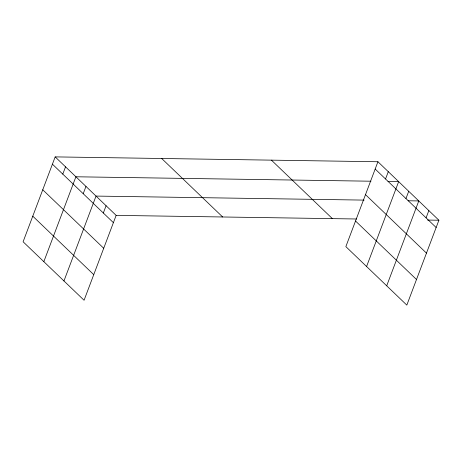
<?xml version="1.0" encoding="UTF-8"?>
<svg xmlns="http://www.w3.org/2000/svg" width="462" height="462" viewBox="0 0 462 462"><rect width="100%" height="100%" fill="white"/><g stroke="black" fill="none" stroke-linecap="round" stroke-linejoin="round"><path stroke-width="0.69" d="M55.174 156.889L23.1 241.77L84.072 300.254L116.147 215.379L55.174 156.889L377.928 161.746L438.9 220.23L406.826 305.111L345.853 246.621L377.928 161.746M62.786 174.122L65.54 166.834M43.832 261.654L75.901 176.779L370.963 181.214M83.212 193.711L85.967 186.429M63.952 280.954L96.027 196.079L364.102 200.11M103.332 213.011L106.087 205.729M385.539 178.973L388.294 171.691M366.585 266.51L398.66 181.63L388.005 181.474M405.965 198.568L408.72 191.28M386.706 285.811L418.78 200.93L408.125 200.774M426.085 217.868L428.84 210.58M116.147 215.379L356.531 218.994M427.541 220.062L438.9 220.23M375.173 169.034L436.145 227.518M365.5 194.641L426.472 253.124M355.526 221.021L416.505 279.504M271.419 160.147L332.392 218.63M161.683 158.495L222.655 216.978M52.42 164.177L113.392 222.661M42.747 189.784L103.719 248.267M32.773 216.164L93.751 274.647"/></g></svg>
